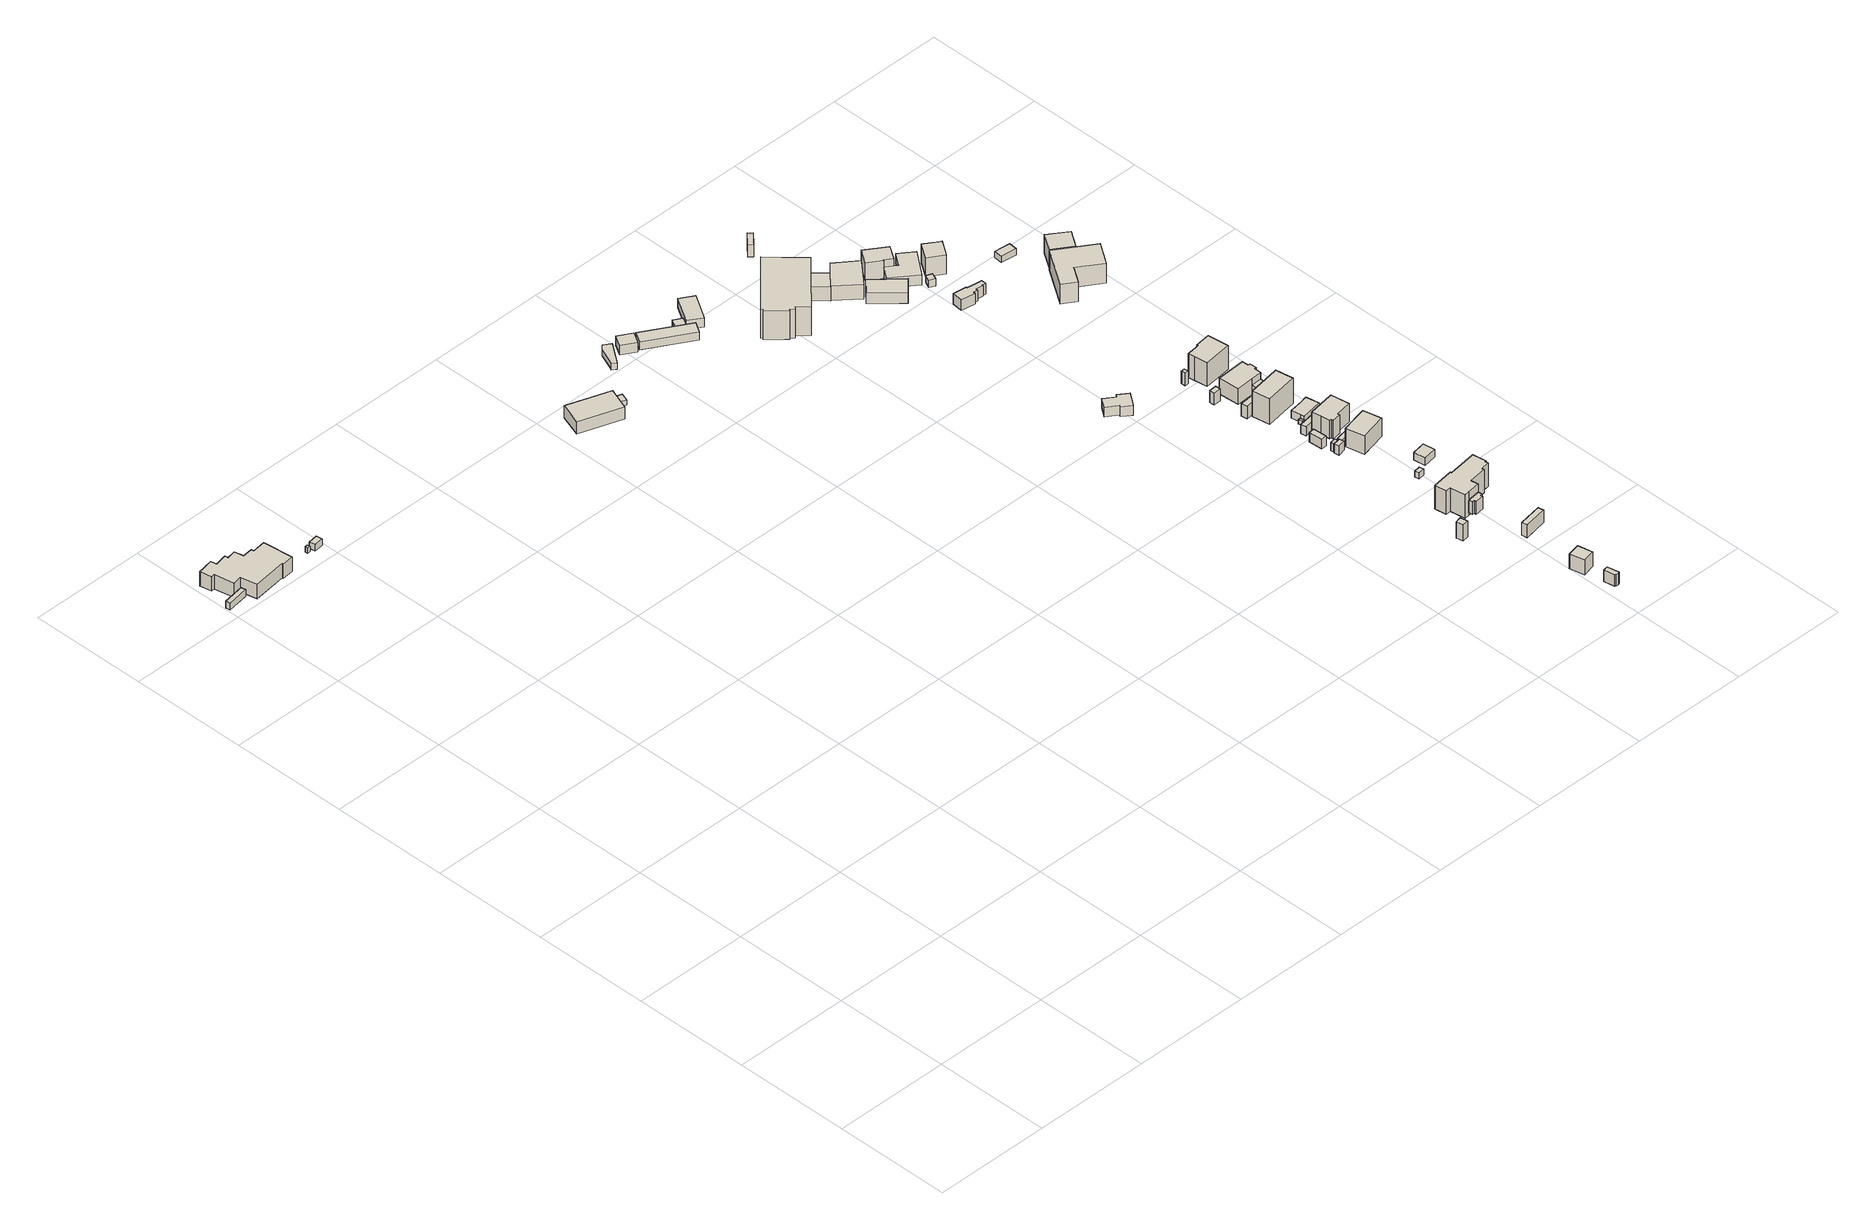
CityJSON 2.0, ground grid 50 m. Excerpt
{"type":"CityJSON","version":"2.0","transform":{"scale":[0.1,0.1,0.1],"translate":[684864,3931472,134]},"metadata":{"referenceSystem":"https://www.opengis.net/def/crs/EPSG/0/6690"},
"CityObjects":{
"building1":{"type":"Building","attributes":{"class":"3001","measuredHeight":2.96,"BuildingDetailAttribute.specifiedBuildingCoverageRate":0.6,"BuildingDetailAttribute.specifiedFloorAreaRate":2,"BuildingDetailAttribute.surveyYear":2018,"BuildingRiverFloodingRiskAttribute.description":"2","BuildingRiverFloodingRiskAttribute.rank":"1","BuildingRiverFloodingRiskAttribute.depth":0.146,"BuildingRiverFloodingRiskAttribute.adminType":"2","BuildingRiverFloodingRiskAttribute.scale":"2","BuildingRiverFloodingRiskAttribute.duration":0,"BuildingLandSlideRiskAttribute.description":"1","BuildingLandSlideRiskAttribute.areaType":"1","BuildingIDAttribute.prefecture":"21","BuildingIDAttribute.city":"21211"},"geometry":[{"type":"Solid","lod":"1","boundaries":[[[[0,1,2,3]],[[2,4,5,3]],[[1,6,4,2]],[[0,7,6,1]],[[3,5,7,0]],[[4,6,7,5]]]]}]},
"building2":{"type":"Building","attributes":{"class":"3001","measuredHeight":6.34,"BuildingDetailAttribute.specifiedBuildingCoverageRate":0.6,"BuildingDetailAttribute.specifiedFloorAreaRate":2,"BuildingDetailAttribute.surveyYear":2018,"BuildingRiverFloodingRiskAttribute.description":"2","BuildingRiverFloodingRiskAttribute.rank":"1","BuildingRiverFloodingRiskAttribute.depth":0.438,"BuildingRiverFloodingRiskAttribute.adminType":"2","BuildingRiverFloodingRiskAttribute.scale":"2","BuildingRiverFloodingRiskAttribute.duration":0,"BuildingLandSlideRiskAttribute.description":"1","BuildingLandSlideRiskAttribute.areaType":"1","BuildingIDAttribute.prefecture":"21","BuildingIDAttribute.city":"21211"},"geometry":[{"type":"Solid","lod":"1","boundaries":[[[[8,9,10,11,12,13,14,15,16,17,18,19,20,21,22,23,24,25]],[[24,26,27,25]],[[23,28,26,24]],[[22,29,28,23]],[[21,30,29,22]],[[20,31,30,21]],[[19,32,31,20]],[[18,33,32,19]],[[17,34,33,18]],[[16,35,34,17]],[[15,36,35,16]],[[14,37,36,15]],[[13,38,37,14]],[[12,39,38,13]],[[11,40,39,12]],[[10,41,40,11]],[[9,42,41,10]],[[8,43,42,9]],[[25,27,43,8]],[[26,28,29,30,31,32,33,34,35,36,37,38,39,40,41,42,43,27]]]]}]},
"building3":{"type":"Building","attributes":{"class":"3003","measuredHeight":2.47,"BuildingDetailAttribute.specifiedBuildingCoverageRate":0.6,"BuildingDetailAttribute.specifiedFloorAreaRate":2,"BuildingDetailAttribute.surveyYear":2018,"BuildingLandSlideRiskAttribute.description":"2","BuildingLandSlideRiskAttribute.areaType":"3","BuildingIDAttribute.prefecture":"21","BuildingIDAttribute.city":"21211"},"geometry":[{"type":"Solid","lod":"1","boundaries":[[[[44,45,46,47]],[[46,48,49,47]],[[45,50,48,46]],[[44,51,50,45]],[[47,49,51,44]],[[48,50,51,49]]]]}]},
"building4":{"type":"Building","attributes":{"class":"3003","measuredHeight":3.07,"BuildingDetailAttribute.specifiedBuildingCoverageRate":0.6,"BuildingDetailAttribute.specifiedFloorAreaRate":2,"BuildingDetailAttribute.surveyYear":2018,"BuildingLandSlideRiskAttribute.description":"2","BuildingLandSlideRiskAttribute.areaType":"3","BuildingIDAttribute.prefecture":"21","BuildingIDAttribute.city":"21211"},"geometry":[{"type":"Solid","lod":"1","boundaries":[[[[52,53,54,55]],[[54,56,57,55]],[[53,58,56,54]],[[52,59,58,53]],[[55,57,59,52]],[[56,58,59,57]]]]}]},
"building5":{"type":"Building","attributes":{"class":"3001","measuredHeight":5.35,"BuildingDetailAttribute.specifiedBuildingCoverageRate":0.6,"BuildingDetailAttribute.specifiedFloorAreaRate":2,"BuildingDetailAttribute.surveyYear":2018,"BuildingRiverFloodingRiskAttribute.description":"2","BuildingRiverFloodingRiskAttribute.rank":"2","BuildingRiverFloodingRiskAttribute.depth":0.729,"BuildingRiverFloodingRiskAttribute.adminType":"2","BuildingRiverFloodingRiskAttribute.scale":"2","BuildingRiverFloodingRiskAttribute.duration":0,"BuildingLandSlideRiskAttribute.description":"1","BuildingLandSlideRiskAttribute.areaType":"3","BuildingIDAttribute.prefecture":"21","BuildingIDAttribute.city":"21211"},"geometry":[{"type":"Solid","lod":"1","boundaries":[[[[60,61,62,63,64]],[[63,65,66,64]],[[62,67,65,63]],[[61,68,67,62]],[[60,69,68,61]],[[64,66,69,60]],[[65,67,68,69,66]]]]}]},
"building6":{"type":"Building","attributes":{"class":"3003","measuredHeight":2.3,"BuildingDetailAttribute.specifiedBuildingCoverageRate":0.6,"BuildingDetailAttribute.specifiedFloorAreaRate":2,"BuildingDetailAttribute.surveyYear":2018,"BuildingRiverFloodingRiskAttribute.description":"2","BuildingRiverFloodingRiskAttribute.rank":"1","BuildingRiverFloodingRiskAttribute.depth":0.439,"BuildingRiverFloodingRiskAttribute.adminType":"2","BuildingRiverFloodingRiskAttribute.scale":"2","BuildingRiverFloodingRiskAttribute.duration":0,"BuildingLandSlideRiskAttribute.description":"1","BuildingLandSlideRiskAttribute.areaType":"3","BuildingIDAttribute.prefecture":"21","BuildingIDAttribute.city":"21211"},"geometry":[{"type":"Solid","lod":"1","boundaries":[[[[70,71,72,73]],[[72,74,75,73]],[[71,76,74,72]],[[70,77,76,71]],[[73,75,77,70]],[[74,76,77,75]]]]}]},
"building7":{"type":"Building","attributes":{"class":"3003","measuredHeight":2.79,"BuildingDetailAttribute.specifiedBuildingCoverageRate":0.6,"BuildingDetailAttribute.specifiedFloorAreaRate":2,"BuildingDetailAttribute.surveyYear":2018,"BuildingRiverFloodingRiskAttribute.description":"2","BuildingRiverFloodingRiskAttribute.rank":"2","BuildingRiverFloodingRiskAttribute.depth":1.05,"BuildingRiverFloodingRiskAttribute.adminType":"2","BuildingRiverFloodingRiskAttribute.scale":"2","BuildingRiverFloodingRiskAttribute.duration":0,"BuildingLandSlideRiskAttribute.description":"2","BuildingLandSlideRiskAttribute.areaType":"1","BuildingIDAttribute.prefecture":"21","BuildingIDAttribute.city":"21211"},"geometry":[{"type":"Solid","lod":"1","boundaries":[[[[78,79,80,81,82,83]],[[82,84,85,83]],[[81,86,84,82]],[[80,87,86,81]],[[79,88,87,80]],[[78,89,88,79]],[[83,85,89,78]],[[84,86,87,88,89,85]]]]}]},
"building8":{"type":"Building","attributes":{"class":"3003","measuredHeight":3.15,"BuildingDetailAttribute.specifiedBuildingCoverageRate":0.6,"BuildingDetailAttribute.specifiedFloorAreaRate":2,"BuildingDetailAttribute.surveyYear":2018,"BuildingRiverFloodingRiskAttribute.description":"2","BuildingRiverFloodingRiskAttribute.rank":"1","BuildingRiverFloodingRiskAttribute.depth":0,"BuildingRiverFloodingRiskAttribute.adminType":"2","BuildingRiverFloodingRiskAttribute.scale":"2","BuildingRiverFloodingRiskAttribute.duration":0,"BuildingLandSlideRiskAttribute.description":"1","BuildingLandSlideRiskAttribute.areaType":"3","BuildingIDAttribute.prefecture":"21","BuildingIDAttribute.city":"21211"},"geometry":[{"type":"Solid","lod":"1","boundaries":[[[[90,91,92,93]],[[92,94,95,93]],[[91,96,94,92]],[[90,97,96,91]],[[93,95,97,90]],[[94,96,97,95]]]]}]},
"building9":{"type":"Building","attributes":{"class":"3003","measuredHeight":3.15,"BuildingDetailAttribute.specifiedBuildingCoverageRate":0.6,"BuildingDetailAttribute.specifiedFloorAreaRate":2,"BuildingDetailAttribute.surveyYear":2018,"BuildingRiverFloodingRiskAttribute.description":"2","BuildingRiverFloodingRiskAttribute.rank":"1","BuildingRiverFloodingRiskAttribute.depth":0,"BuildingRiverFloodingRiskAttribute.adminType":"2","BuildingRiverFloodingRiskAttribute.scale":"2","BuildingRiverFloodingRiskAttribute.duration":0,"BuildingLandSlideRiskAttribute.description":"1","BuildingLandSlideRiskAttribute.areaType":"3","BuildingIDAttribute.prefecture":"21","BuildingIDAttribute.city":"21211"},"geometry":[{"type":"Solid","lod":"1","boundaries":[[[[98,99,100,101]],[[100,102,103,101]],[[99,104,102,100]],[[98,105,104,99]],[[101,103,105,98]],[[102,104,105,103]]]]}]},
"building10":{"type":"Building","attributes":{"class":"3003","measuredHeight":2.94,"BuildingDetailAttribute.specifiedBuildingCoverageRate":0.6,"BuildingDetailAttribute.specifiedFloorAreaRate":2,"BuildingDetailAttribute.surveyYear":2018,"BuildingRiverFloodingRiskAttribute.description":"2","BuildingRiverFloodingRiskAttribute.rank":"1","BuildingRiverFloodingRiskAttribute.depth":0.317,"BuildingRiverFloodingRiskAttribute.adminType":"2","BuildingRiverFloodingRiskAttribute.scale":"2","BuildingRiverFloodingRiskAttribute.duration":0,"BuildingLandSlideRiskAttribute.description":"1","BuildingLandSlideRiskAttribute.areaType":"3","BuildingIDAttribute.prefecture":"21","BuildingIDAttribute.city":"21211"},"geometry":[{"type":"Solid","lod":"1","boundaries":[[[[106,107,108,109]],[[108,110,111,109]],[[107,112,110,108]],[[106,113,112,107]],[[109,111,113,106]],[[110,112,113,111]]]]}]},
"building11":{"type":"Building","attributes":{"class":"3003","measuredHeight":3.37,"BuildingDetailAttribute.specifiedBuildingCoverageRate":0.6,"BuildingDetailAttribute.specifiedFloorAreaRate":2,"BuildingDetailAttribute.surveyYear":2018,"BuildingRiverFloodingRiskAttribute.description":"2","BuildingRiverFloodingRiskAttribute.rank":"2","BuildingRiverFloodingRiskAttribute.depth":0.527,"BuildingRiverFloodingRiskAttribute.adminType":"2","BuildingRiverFloodingRiskAttribute.scale":"2","BuildingRiverFloodingRiskAttribute.duration":0,"BuildingLandSlideRiskAttribute.description":"1","BuildingLandSlideRiskAttribute.areaType":"3","BuildingIDAttribute.prefecture":"21","BuildingIDAttribute.city":"21211"},"geometry":[{"type":"Solid","lod":"1","boundaries":[[[[114,115,116,117]],[[116,118,119,117]],[[115,120,118,116]],[[114,121,120,115]],[[117,119,121,114]],[[118,120,121,119]]]]}]},
"building12":{"type":"Building","attributes":{"class":"3001","BuildingDetailAttribute.specifiedBuildingCoverageRate":0.6,"BuildingDetailAttribute.specifiedFloorAreaRate":2,"BuildingDetailAttribute.surveyYear":2018,"BuildingLandSlideRiskAttribute.description":"1","BuildingLandSlideRiskAttribute.areaType":"2","BuildingIDAttribute.prefecture":"21","BuildingIDAttribute.city":"21211"},"geometry":[{"type":"Solid","lod":"1","boundaries":[[[[122,123,124,125]],[[124,126,127,125]],[[123,128,126,124]],[[122,129,128,123]],[[125,127,129,122]],[[126,128,129,127]]]]}]},
"building13":{"type":"Building","attributes":{"class":"3003","measuredHeight":2.04,"BuildingDetailAttribute.specifiedBuildingCoverageRate":0.6,"BuildingDetailAttribute.specifiedFloorAreaRate":2,"BuildingDetailAttribute.surveyYear":2018,"BuildingLandSlideRiskAttribute.description":"1","BuildingLandSlideRiskAttribute.areaType":"2","BuildingIDAttribute.prefecture":"21","BuildingIDAttribute.city":"21211"},"geometry":[{"type":"Solid","lod":"1","boundaries":[[[[130,131,132,133,134,135,136,137]],[[136,138,139,137]],[[135,140,138,136]],[[134,141,140,135]],[[133,142,141,134]],[[132,143,142,133]],[[131,144,143,132]],[[130,145,144,131]],[[137,139,145,130]],[[138,140,141,142,143,144,145,139]]]]}]},
"building14":{"type":"Building","attributes":{"class":"3001","measuredHeight":4.03,"BuildingDetailAttribute.specifiedBuildingCoverageRate":0.6,"BuildingDetailAttribute.specifiedFloorAreaRate":2,"BuildingDetailAttribute.surveyYear":2018,"BuildingLandSlideRiskAttribute.description":"1","BuildingLandSlideRiskAttribute.areaType":"2","BuildingIDAttribute.prefecture":"21","BuildingIDAttribute.city":"21211"},"geometry":[{"type":"Solid","lod":"1","boundaries":[[[[146,147,148,149,150]],[[149,151,152,150]],[[148,153,151,149]],[[147,154,153,148]],[[146,155,154,147]],[[150,152,155,146]],[[151,153,154,155,152]]]]}]},
"building15":{"type":"Building","attributes":{"name":"三和連絡所・三和交流センター","class":"3001","measuredHeight":9.66,"BuildingDetailAttribute.specifiedBuildingCoverageRate":0.6,"BuildingDetailAttribute.specifiedFloorAreaRate":2,"BuildingDetailAttribute.surveyYear":2018,"BuildingRiverFloodingRiskAttribute.description":"2","BuildingRiverFloodingRiskAttribute.rank":"2","BuildingRiverFloodingRiskAttribute.depth":2.35,"BuildingRiverFloodingRiskAttribute.adminType":"2","BuildingRiverFloodingRiskAttribute.scale":"2","BuildingRiverFloodingRiskAttribute.duration":2.17,"BuildingLandSlideRiskAttribute.description":"1","BuildingLandSlideRiskAttribute.areaType":"4","BuildingIDAttribute.prefecture":"21","BuildingIDAttribute.city":"21211"},"geometry":[{"type":"Solid","lod":"1","boundaries":[[[[156,157,158,159,160,161,162,163,164,165,166,167]],[[166,168,169,167]],[[165,170,168,166]],[[164,171,170,165]],[[163,172,171,164]],[[162,173,172,163]],[[161,174,173,162]],[[160,175,174,161]],[[159,176,175,160]],[[158,177,176,159]],[[157,178,177,158]],[[156,179,178,157]],[[167,169,179,156]],[[168,170,171,172,173,174,175,176,177,178,179,169]]]]}]},
"building16":{"type":"Building","attributes":{"class":"3003","measuredHeight":3.72,"BuildingDetailAttribute.specifiedBuildingCoverageRate":0.6,"BuildingDetailAttribute.specifiedFloorAreaRate":2,"BuildingDetailAttribute.surveyYear":2018,"BuildingLandSlideRiskAttribute.description":"2","BuildingLandSlideRiskAttribute.areaType":"1","BuildingIDAttribute.prefecture":"21","BuildingIDAttribute.city":"21211"},"geometry":[{"type":"Solid","lod":"1","boundaries":[[[[180,181,182,183,184,185,186,187]],[[186,188,189,187]],[[185,190,188,186]],[[184,191,190,185]],[[183,192,191,184]],[[182,193,192,183]],[[181,194,193,182]],[[180,195,194,181]],[[187,189,195,180]],[[188,190,191,192,193,194,195,189]]]]}]},
"building17":{"type":"Building","attributes":{"class":"3003","measuredHeight":3.99,"BuildingDetailAttribute.specifiedBuildingCoverageRate":0.6,"BuildingDetailAttribute.specifiedFloorAreaRate":2,"BuildingDetailAttribute.surveyYear":2018,"BuildingLandSlideRiskAttribute.description":"1","BuildingLandSlideRiskAttribute.areaType":"2","BuildingIDAttribute.prefecture":"21","BuildingIDAttribute.city":"21211"},"geometry":[{"type":"Solid","lod":"1","boundaries":[[[[196,197,198,199,200,201,202,203]],[[202,204,205,203]],[[201,206,204,202]],[[200,207,206,201]],[[199,208,207,200]],[[198,209,208,199]],[[197,210,209,198]],[[196,211,210,197]],[[203,205,211,196]],[[204,206,207,208,209,210,211,205]]]]}]},
"building18":{"type":"Building","attributes":{"class":"3003","measuredHeight":2.7,"BuildingDetailAttribute.specifiedBuildingCoverageRate":0.6,"BuildingDetailAttribute.specifiedFloorAreaRate":2,"BuildingDetailAttribute.surveyYear":2018,"BuildingLandSlideRiskAttribute.description":"1","BuildingLandSlideRiskAttribute.areaType":"2","BuildingIDAttribute.prefecture":"21","BuildingIDAttribute.city":"21211"},"geometry":[{"type":"Solid","lod":"1","boundaries":[[[[212,213,214,215]],[[214,216,217,215]],[[213,218,216,214]],[[212,219,218,213]],[[215,217,219,212]],[[216,218,219,217]]]]}]},
"building19":{"type":"Building","attributes":{"class":"3001","measuredHeight":1.97,"BuildingDetailAttribute.specifiedBuildingCoverageRate":0.6,"BuildingDetailAttribute.specifiedFloorAreaRate":2,"BuildingDetailAttribute.surveyYear":2018,"BuildingLandSlideRiskAttribute.description":"1","BuildingLandSlideRiskAttribute.areaType":"2","BuildingIDAttribute.prefecture":"21","BuildingIDAttribute.city":"21211"},"geometry":[{"type":"Solid","lod":"1","boundaries":[[[[220,221,222,223]],[[222,224,225,223]],[[221,226,224,222]],[[220,227,226,221]],[[223,225,227,220]],[[224,226,227,225]]]]}]},
"building20":{"type":"Building","attributes":{"class":"3001","measuredHeight":7.71,"BuildingDetailAttribute.specifiedBuildingCoverageRate":0.6,"BuildingDetailAttribute.specifiedFloorAreaRate":2,"BuildingDetailAttribute.surveyYear":2018,"BuildingLandSlideRiskAttribute.description":"1","BuildingLandSlideRiskAttribute.areaType":"2","BuildingIDAttribute.prefecture":"21","BuildingIDAttribute.city":"21211"},"geometry":[{"type":"Solid","lod":"1","boundaries":[[[[228,229,230,231,232,233,234,235,236,237,238,239,240,241,242]],[[241,243,244,242]],[[240,245,243,241]],[[239,246,245,240]],[[238,247,246,239]],[[237,248,247,238]],[[236,249,248,237]],[[235,250,249,236]],[[234,251,250,235]],[[233,252,251,234]],[[232,253,252,233]],[[231,254,253,232]],[[230,255,254,231]],[[229,256,255,230]],[[228,257,256,229]],[[242,244,257,228]],[[243,245,246,247,248,249,250,251,252,253,254,255,256,257,244]]]]}]},
"building21":{"type":"Building","attributes":{"class":"3001","measuredHeight":2.53,"BuildingDetailAttribute.specifiedBuildingCoverageRate":0.6,"BuildingDetailAttribute.specifiedFloorAreaRate":2,"BuildingDetailAttribute.surveyYear":2018,"BuildingLandSlideRiskAttribute.description":"1","BuildingLandSlideRiskAttribute.areaType":"1","BuildingIDAttribute.prefecture":"21","BuildingIDAttribute.city":"21211"},"geometry":[{"type":"Solid","lod":"1","boundaries":[[[[258,259,260,261]],[[260,262,263,261]],[[259,264,262,260]],[[258,265,264,259]],[[261,263,265,258]],[[262,264,265,263]]]]}]},
"building22":{"type":"Building","attributes":{"class":"3003","measuredHeight":6.5,"BuildingDetailAttribute.specifiedBuildingCoverageRate":0.6,"BuildingDetailAttribute.specifiedFloorAreaRate":2,"BuildingDetailAttribute.surveyYear":2018,"BuildingRiverFloodingRiskAttribute.description":"2","BuildingRiverFloodingRiskAttribute.rank":"1","BuildingRiverFloodingRiskAttribute.depth":0,"BuildingRiverFloodingRiskAttribute.adminType":"2","BuildingRiverFloodingRiskAttribute.scale":"2","BuildingRiverFloodingRiskAttribute.duration":2.17,"BuildingLandSlideRiskAttribute.description":"1","BuildingLandSlideRiskAttribute.areaType":"3","BuildingIDAttribute.prefecture":"21","BuildingIDAttribute.city":"21211"},"geometry":[{"type":"Solid","lod":"1","boundaries":[[[[266,267,268,269,270]],[[269,271,272,270]],[[268,273,271,269]],[[267,274,273,268]],[[266,275,274,267]],[[270,272,275,266]],[[271,273,274,275,272]]]]}]},
"building23":{"type":"Building","attributes":{"class":"3001","measuredHeight":2.5,"BuildingDetailAttribute.specifiedBuildingCoverageRate":0.6,"BuildingDetailAttribute.specifiedFloorAreaRate":2,"BuildingDetailAttribute.surveyYear":2018,"BuildingLandSlideRiskAttribute.description":"1","BuildingLandSlideRiskAttribute.areaType":"1","BuildingIDAttribute.prefecture":"21","BuildingIDAttribute.city":"21211"},"geometry":[{"type":"Solid","lod":"1","boundaries":[[[[276,277,278,279,280,281]],[[280,282,283,281]],[[279,284,282,280]],[[278,285,284,279]],[[277,286,285,278]],[[276,287,286,277]],[[281,283,287,276]],[[282,284,285,286,287,283]]]]}]},
"building24":{"type":"Building","attributes":{"class":"3001","measuredHeight":2.07,"BuildingDetailAttribute.specifiedBuildingCoverageRate":0.6,"BuildingDetailAttribute.specifiedFloorAreaRate":2,"BuildingDetailAttribute.surveyYear":2018,"BuildingLandSlideRiskAttribute.description":"1","BuildingLandSlideRiskAttribute.areaType":"1","BuildingIDAttribute.prefecture":"21","BuildingIDAttribute.city":"21211"},"geometry":[{"type":"Solid","lod":"1","boundaries":[[[[288,289,290,291]],[[290,292,293,291]],[[289,294,292,290]],[[288,295,294,289]],[[291,293,295,288]],[[292,294,295,293]]]]}]},
"building25":{"type":"Building","attributes":{"class":"3001","measuredHeight":2.53,"BuildingDetailAttribute.specifiedBuildingCoverageRate":0.6,"BuildingDetailAttribute.specifiedFloorAreaRate":2,"BuildingDetailAttribute.surveyYear":2018,"BuildingLandSlideRiskAttribute.description":"1","BuildingLandSlideRiskAttribute.areaType":"1","BuildingIDAttribute.prefecture":"21","BuildingIDAttribute.city":"21211"},"geometry":[{"type":"Solid","lod":"1","boundaries":[[[[296,297,298,299]],[[298,300,301,299]],[[297,302,300,298]],[[296,303,302,297]],[[299,301,303,296]],[[300,302,303,301]]]]}]},
"building26":{"type":"Building","attributes":{"class":"3003","measuredHeight":2.38,"BuildingDetailAttribute.specifiedBuildingCoverageRate":0.6,"BuildingDetailAttribute.specifiedFloorAreaRate":2,"BuildingDetailAttribute.surveyYear":2018,"BuildingLandSlideRiskAttribute.description":"1","BuildingLandSlideRiskAttribute.areaType":"1","BuildingIDAttribute.prefecture":"21","BuildingIDAttribute.city":"21211"},"geometry":[{"type":"Solid","lod":"1","boundaries":[[[[304,305,306,307,308,309]],[[308,310,311,309]],[[307,312,310,308]],[[306,313,312,307]],[[305,314,313,306]],[[304,315,314,305]],[[309,311,315,304]],[[310,312,313,314,315,311]]]]}]},
"building27":{"type":"Building","attributes":{"class":"3003","measuredHeight":1.73,"BuildingDetailAttribute.specifiedBuildingCoverageRate":0.6,"BuildingDetailAttribute.specifiedFloorAreaRate":2,"BuildingDetailAttribute.surveyYear":2018,"BuildingLandSlideRiskAttribute.description":"1","BuildingLandSlideRiskAttribute.areaType":"1","BuildingIDAttribute.prefecture":"21","BuildingIDAttribute.city":"21211"},"geometry":[{"type":"Solid","lod":"1","boundaries":[[[[316,317,318,319]],[[318,320,321,319]],[[317,322,320,318]],[[316,323,322,317]],[[319,321,323,316]],[[320,322,323,321]]]]}]},
"building28":{"type":"Building","attributes":{"class":"3001","measuredHeight":6.61,"BuildingDetailAttribute.specifiedBuildingCoverageRate":0.6,"BuildingDetailAttribute.specifiedFloorAreaRate":2,"BuildingDetailAttribute.surveyYear":2018,"BuildingRiverFloodingRiskAttribute.description":"2","BuildingRiverFloodingRiskAttribute.rank":"1","BuildingRiverFloodingRiskAttribute.depth":0,"BuildingRiverFloodingRiskAttribute.adminType":"2","BuildingRiverFloodingRiskAttribute.scale":"2","BuildingRiverFloodingRiskAttribute.duration":0,"BuildingLandSlideRiskAttribute.description":"1","BuildingLandSlideRiskAttribute.areaType":"3","BuildingIDAttribute.prefecture":"21","BuildingIDAttribute.city":"21211"},"geometry":[{"type":"Solid","lod":"1","boundaries":[[[[324,325,326,327,328]],[[327,329,330,328]],[[326,331,329,327]],[[325,332,331,326]],[[324,333,332,325]],[[328,330,333,324]],[[329,331,332,333,330]]]]}]},
"building29":{"type":"Building","attributes":{"class":"3001","measuredHeight":2.54,"BuildingDetailAttribute.specifiedBuildingCoverageRate":0.6,"BuildingDetailAttribute.specifiedFloorAreaRate":2,"BuildingDetailAttribute.surveyYear":2018,"BuildingLandSlideRiskAttribute.description":"1","BuildingLandSlideRiskAttribute.areaType":"2","BuildingIDAttribute.prefecture":"21","BuildingIDAttribute.city":"21211"},"geometry":[{"type":"Solid","lod":"1","boundaries":[[[[334,335,336,337]],[[336,338,339,337]],[[335,340,338,336]],[[334,341,340,335]],[[337,339,341,334]],[[338,340,341,339]]]]}]},
"building30":{"type":"Building","attributes":{"class":"3001","measuredHeight":2.87,"BuildingDetailAttribute.specifiedBuildingCoverageRate":0.6,"BuildingDetailAttribute.specifiedFloorAreaRate":2,"BuildingDetailAttribute.surveyYear":2018,"BuildingLandSlideRiskAttribute.description":"1","BuildingLandSlideRiskAttribute.areaType":"1","BuildingIDAttribute.prefecture":"21","BuildingIDAttribute.city":"21211"},"geometry":[{"type":"Solid","lod":"1","boundaries":[[[[342,343,344,345]],[[344,346,347,345]],[[343,348,346,344]],[[342,349,348,343]],[[345,347,349,342]],[[346,348,349,347]]]]}]},
"building31":{"type":"Building","attributes":{"class":"3001","measuredHeight":2.3,"BuildingDetailAttribute.specifiedBuildingCoverageRate":0.6,"BuildingDetailAttribute.specifiedFloorAreaRate":2,"BuildingDetailAttribute.surveyYear":2018,"BuildingLandSlideRiskAttribute.description":"2","BuildingLandSlideRiskAttribute.areaType":"1","BuildingIDAttribute.prefecture":"21","BuildingIDAttribute.city":"21211"},"geometry":[{"type":"Solid","lod":"1","boundaries":[[[[350,351,352,353,354,355]],[[354,356,357,355]],[[353,358,356,354]],[[352,359,358,353]],[[351,360,359,352]],[[350,361,360,351]],[[355,357,361,350]],[[356,358,359,360,361,357]]]]}]},
"building32":{"type":"Building","attributes":{"class":"3001","measuredHeight":8.16,"BuildingDetailAttribute.specifiedBuildingCoverageRate":0.6,"BuildingDetailAttribute.specifiedFloorAreaRate":2,"BuildingDetailAttribute.surveyYear":2018,"BuildingLandSlideRiskAttribute.description":"1","BuildingLandSlideRiskAttribute.areaType":"1","BuildingIDAttribute.prefecture":"21","BuildingIDAttribute.city":"21211"},"geometry":[{"type":"Solid","lod":"1","boundaries":[[[[362,363,364,365]],[[364,366,367,365]],[[363,368,366,364]],[[362,369,368,363]],[[365,367,369,362]],[[366,368,369,367]]]]}]},
"building33":{"type":"Building","attributes":{"class":"3001","measuredHeight":3.54,"BuildingDetailAttribute.specifiedBuildingCoverageRate":0.6,"BuildingDetailAttribute.specifiedFloorAreaRate":2,"BuildingDetailAttribute.surveyYear":2018,"BuildingLandSlideRiskAttribute.description":"1","BuildingLandSlideRiskAttribute.areaType":"1","BuildingIDAttribute.prefecture":"21","BuildingIDAttribute.city":"21211"},"geometry":[{"type":"Solid","lod":"1","boundaries":[[[[370,371,372,373]],[[372,374,375,373]],[[371,376,374,372]],[[370,377,376,371]],[[373,375,377,370]],[[374,376,377,375]]]]}]},
"building34":{"type":"Building","attributes":{"class":"3001","measuredHeight":4.88,"BuildingDetailAttribute.specifiedBuildingCoverageRate":0.6,"BuildingDetailAttribute.specifiedFloorAreaRate":2,"BuildingDetailAttribute.surveyYear":2018,"BuildingRiverFloodingRiskAttribute.description":"2","BuildingRiverFloodingRiskAttribute.rank":"1","BuildingRiverFloodingRiskAttribute.depth":0.139,"BuildingRiverFloodingRiskAttribute.adminType":"2","BuildingRiverFloodingRiskAttribute.scale":"2","BuildingRiverFloodingRiskAttribute.duration":0,"BuildingLandSlideRiskAttribute.description":"1","BuildingLandSlideRiskAttribute.areaType":"3","BuildingIDAttribute.prefecture":"21","BuildingIDAttribute.city":"21211"},"geometry":[{"type":"Solid","lod":"1","boundaries":[[[[378,379,380,381]],[[380,382,383,381]],[[379,384,382,380]],[[378,385,384,379]],[[381,383,385,378]],[[382,384,385,383]]]]}]},
"building35":{"type":"Building","attributes":{"class":"3001","measuredHeight":7.96,"BuildingDetailAttribute.specifiedBuildingCoverageRate":0.6,"BuildingDetailAttribute.specifiedFloorAreaRate":2,"BuildingDetailAttribute.surveyYear":2018,"BuildingLandSlideRiskAttribute.description":"1","BuildingLandSlideRiskAttribute.areaType":"1","BuildingIDAttribute.prefecture":"21","BuildingIDAttribute.city":"21211"},"geometry":[{"type":"Solid","lod":"1","boundaries":[[[[386,387,388,389,390,391,392,393,394]],[[393,395,396,394]],[[392,397,395,393]],[[391,398,397,392]],[[390,399,398,391]],[[389,400,399,390]],[[388,401,400,389]],[[387,402,401,388]],[[386,403,402,387]],[[394,396,403,386]],[[395,397,398,399,400,401,402,403,396]]]]}]},
"building36":{"type":"Building","attributes":{"class":"3003","measuredHeight":3.3,"BuildingDetailAttribute.specifiedBuildingCoverageRate":0.6,"BuildingDetailAttribute.specifiedFloorAreaRate":2,"BuildingDetailAttribute.surveyYear":2018,"BuildingLandSlideRiskAttribute.description":"1","BuildingLandSlideRiskAttribute.areaType":"1","BuildingIDAttribute.prefecture":"21","BuildingIDAttribute.city":"21211"},"geometry":[{"type":"Solid","lod":"1","boundaries":[[[[404,405,406,407,408,409,410]],[[409,411,412,410]],[[408,413,411,409]],[[407,414,413,408]],[[406,415,414,407]],[[405,416,415,406]],[[404,417,416,405]],[[410,412,417,404]],[[411,413,414,415,416,417,412]]]]}]},
"building37":{"type":"Building","attributes":{"class":"3001","measuredHeight":8.1,"BuildingDetailAttribute.specifiedBuildingCoverageRate":0.6,"BuildingDetailAttribute.specifiedFloorAreaRate":2,"BuildingDetailAttribute.surveyYear":2018,"BuildingLandSlideRiskAttribute.description":"1","BuildingLandSlideRiskAttribute.areaType":"1","BuildingIDAttribute.prefecture":"21","BuildingIDAttribute.city":"21211"},"geometry":[{"type":"Solid","lod":"1","boundaries":[[[[418,419,420,421]],[[420,422,423,421]],[[419,424,422,420]],[[418,425,424,419]],[[421,423,425,418]],[[422,424,425,423]]]]}]},
"building38":{"type":"Building","attributes":{"class":"3001","measuredHeight":2.33,"BuildingDetailAttribute.specifiedBuildingCoverageRate":0.6,"BuildingDetailAttribute.specifiedFloorAreaRate":2,"BuildingDetailAttribute.surveyYear":2018,"BuildingLandSlideRiskAttribute.description":"2","BuildingLandSlideRiskAttribute.areaType":"1","BuildingIDAttribute.prefecture":"21","BuildingIDAttribute.city":"21211"},"geometry":[{"type":"Solid","lod":"1","boundaries":[[[[426,427,428,429]],[[428,430,431,429]],[[427,432,430,428]],[[426,433,432,427]],[[429,431,433,426]],[[430,432,433,431]]]]}]},
"building39":{"type":"Building","attributes":{"class":"3003","measuredHeight":2.35,"BuildingDetailAttribute.specifiedBuildingCoverageRate":0.6,"BuildingDetailAttribute.specifiedFloorAreaRate":2,"BuildingDetailAttribute.surveyYear":2018,"BuildingLandSlideRiskAttribute.description":"1","BuildingLandSlideRiskAttribute.areaType":"1","BuildingIDAttribute.prefecture":"21","BuildingIDAttribute.city":"21211"},"geometry":[{"type":"Solid","lod":"1","boundaries":[[[[434,435,436,437]],[[436,438,439,437]],[[435,440,438,436]],[[434,441,440,435]],[[437,439,441,434]],[[438,440,441,439]]]]}]},
"building40":{"type":"Building","attributes":{"class":"3001","measuredHeight":5.38,"BuildingDetailAttribute.specifiedBuildingCoverageRate":0.6,"BuildingDetailAttribute.specifiedFloorAreaRate":2,"BuildingDetailAttribute.surveyYear":2018,"BuildingLandSlideRiskAttribute.description":"2","BuildingLandSlideRiskAttribute.areaType":"1","BuildingIDAttribute.prefecture":"21","BuildingIDAttribute.city":"21211"},"geometry":[{"type":"Solid","lod":"1","boundaries":[[[[442,443,444,445,446,447,448,449,450,451]],[[450,452,453,451]],[[449,454,452,450]],[[448,455,454,449]],[[447,456,455,448]],[[446,457,456,447]],[[445,458,457,446]],[[444,459,458,445]],[[443,460,459,444]],[[442,461,460,443]],[[451,453,461,442]],[[452,454,455,456,457,458,459,460,461,453]]]]}]},
"building41":{"type":"Building","attributes":{"class":"3003","measuredHeight":2.65,"BuildingDetailAttribute.specifiedBuildingCoverageRate":0.6,"BuildingDetailAttribute.specifiedFloorAreaRate":2,"BuildingDetailAttribute.surveyYear":2018,"BuildingLandSlideRiskAttribute.description":"2","BuildingLandSlideRiskAttribute.areaType":"1","BuildingIDAttribute.prefecture":"21","BuildingIDAttribute.city":"21211"},"geometry":[{"type":"Solid","lod":"1","boundaries":[[[[462,463,464,465]],[[464,466,467,465]],[[463,468,466,464]],[[462,469,468,463]],[[465,467,469,462]],[[466,468,469,467]]]]}]},
"building42":{"type":"Building","attributes":{"class":"3001","measuredHeight":8.17,"BuildingDetailAttribute.specifiedBuildingCoverageRate":0.6,"BuildingDetailAttribute.specifiedFloorAreaRate":2,"BuildingDetailAttribute.surveyYear":2018,"BuildingRiverFloodingRiskAttribute.description":"2","BuildingRiverFloodingRiskAttribute.rank":"1","BuildingRiverFloodingRiskAttribute.depth":0.049,"BuildingRiverFloodingRiskAttribute.adminType":"2","BuildingRiverFloodingRiskAttribute.scale":"2","BuildingRiverFloodingRiskAttribute.duration":1.58,"BuildingLandSlideRiskAttribute.description":"2","BuildingLandSlideRiskAttribute.areaType":"1","BuildingIDAttribute.prefecture":"21","BuildingIDAttribute.city":"21211"},"geometry":[{"type":"Solid","lod":"1","boundaries":[[[[470,471,472,473,474,475]],[[474,476,477,475]],[[473,478,476,474]],[[472,479,478,473]],[[471,480,479,472]],[[470,481,480,471]],[[475,477,481,470]],[[476,478,479,480,481,477]]]]}]},
"building43":{"type":"Building","attributes":{"class":"3001","measuredHeight":7.83,"BuildingDetailAttribute.specifiedBuildingCoverageRate":0.6,"BuildingDetailAttribute.specifiedFloorAreaRate":2,"BuildingDetailAttribute.surveyYear":2018,"BuildingLandSlideRiskAttribute.description":"2","BuildingLandSlideRiskAttribute.areaType":"1","BuildingIDAttribute.prefecture":"21","BuildingIDAttribute.city":"21211"},"geometry":[{"type":"Solid","lod":"1","boundaries":[[[[482,483,484,485,486,487,488]],[[487,489,490,488]],[[486,491,489,487]],[[485,492,491,486]],[[484,493,492,485]],[[483,494,493,484]],[[482,495,494,483]],[[488,490,495,482]],[[489,491,492,493,494,495,490]]]]}]},
"building44":{"type":"Building","attributes":{"name":"美濃加茂三和簡易郵便局","class":"3001","measuredHeight":4.42,"BuildingDetailAttribute.specifiedBuildingCoverageRate":0.6,"BuildingDetailAttribute.specifiedFloorAreaRate":2,"BuildingDetailAttribute.surveyYear":2018,"BuildingLandSlideRiskAttribute.description":"2","BuildingLandSlideRiskAttribute.areaType":"1","BuildingIDAttribute.prefecture":"21","BuildingIDAttribute.city":"21211"},"geometry":[{"type":"Solid","lod":"1","boundaries":[[[[496,497,498,499,500,501,502,503]],[[502,504,505,503]],[[501,506,504,502]],[[500,507,506,501]],[[499,508,507,500]],[[498,509,508,499]],[[497,510,509,498]],[[496,511,510,497]],[[503,505,511,496]],[[504,506,507,508,509,510,511,505]]]]}]},
"building45":{"type":"Building","attributes":{"class":"3001","measuredHeight":2.96,"BuildingDetailAttribute.specifiedBuildingCoverageRate":0.6,"BuildingDetailAttribute.specifiedFloorAreaRate":2,"BuildingDetailAttribute.surveyYear":2018,"BuildingLandSlideRiskAttribute.description":"2","BuildingLandSlideRiskAttribute.areaType":"1","BuildingIDAttribute.prefecture":"21","BuildingIDAttribute.city":"21211"},"geometry":[{"type":"Solid","lod":"1","boundaries":[[[[512,513,514,515]],[[514,516,517,515]],[[513,518,516,514]],[[512,519,518,513]],[[515,517,519,512]],[[516,518,519,517]]]]}]},
"building46":{"type":"Building","attributes":{"class":"3001","measuredHeight":3.63,"BuildingDetailAttribute.specifiedBuildingCoverageRate":0.6,"BuildingDetailAttribute.specifiedFloorAreaRate":2,"BuildingDetailAttribute.surveyYear":2018,"BuildingLandSlideRiskAttribute.description":"2","BuildingLandSlideRiskAttribute.areaType":"1","BuildingIDAttribute.prefecture":"21","BuildingIDAttribute.city":"21211"},"geometry":[{"type":"Solid","lod":"1","boundaries":[[[[520,521,522,523,524,525,526,527,528,529,530,531]],[[530,532,533,531]],[[529,534,532,530]],[[528,535,534,529]],[[527,536,535,528]],[[526,537,536,527]],[[525,538,537,526]],[[524,539,538,525]],[[523,540,539,524]],[[522,541,540,523]],[[521,542,541,522]],[[520,543,542,521]],[[531,533,543,520]],[[532,534,535,536,537,538,539,540,541,542,543,533]]]]}]},
"building47":{"type":"Building","attributes":{"class":"3001","measuredHeight":8.54,"BuildingDetailAttribute.specifiedBuildingCoverageRate":0.6,"BuildingDetailAttribute.specifiedFloorAreaRate":2,"BuildingDetailAttribute.surveyYear":2018,"BuildingLandSlideRiskAttribute.description":"2","BuildingLandSlideRiskAttribute.areaType":"1","BuildingIDAttribute.prefecture":"21","BuildingIDAttribute.city":"21211"},"geometry":[{"type":"Solid","lod":"1","boundaries":[[[[544,545,546,547,548,549]],[[548,550,551,549]],[[547,552,550,548]],[[546,553,552,547]],[[545,554,553,546]],[[544,555,554,545]],[[549,551,555,544]],[[550,552,553,554,555,551]]]]}]},
"building48":{"type":"Building","attributes":{"class":"3003","measuredHeight":3.12,"BuildingDetailAttribute.specifiedBuildingCoverageRate":0.6,"BuildingDetailAttribute.specifiedFloorAreaRate":2,"BuildingDetailAttribute.surveyYear":2018,"BuildingLandSlideRiskAttribute.description":"2","BuildingLandSlideRiskAttribute.areaType":"1","BuildingIDAttribute.prefecture":"21","BuildingIDAttribute.city":"21211"},"geometry":[{"type":"Solid","lod":"1","boundaries":[[[[556,557,558,559]],[[558,560,561,559]],[[557,562,560,558]],[[556,563,562,557]],[[559,561,563,556]],[[560,562,563,561]]]]}]},
"building49":{"type":"Building","attributes":{"class":"3001","measuredHeight":2.74,"BuildingDetailAttribute.specifiedBuildingCoverageRate":0.6,"BuildingDetailAttribute.specifiedFloorAreaRate":2,"BuildingDetailAttribute.surveyYear":2018,"BuildingLandSlideRiskAttribute.description":"2","BuildingLandSlideRiskAttribute.areaType":"1","BuildingIDAttribute.prefecture":"21","BuildingIDAttribute.city":"21211"},"geometry":[{"type":"Solid","lod":"1","boundaries":[[[[564,565,566,567]],[[566,568,569,567]],[[565,570,568,566]],[[564,571,570,565]],[[567,569,571,564]],[[568,570,571,569]]]]}]},
"building50":{"type":"Building","attributes":{"class":"3001","measuredHeight":6.05,"BuildingDetailAttribute.specifiedBuildingCoverageRate":0.6,"BuildingDetailAttribute.specifiedFloorAreaRate":2,"BuildingDetailAttribute.surveyYear":2018,"BuildingLandSlideRiskAttribute.description":"2","BuildingLandSlideRiskAttribute.areaType":"1","BuildingIDAttribute.prefecture":"21","BuildingIDAttribute.city":"21211"},"geometry":[{"type":"Solid","lod":"1","boundaries":[[[[572,573,574,575,576,577]],[[576,578,579,577]],[[575,580,578,576]],[[574,581,580,575]],[[573,582,581,574]],[[572,583,582,573]],[[577,579,583,572]],[[578,580,581,582,583,579]]]]}]},
"building51":{"type":"Building","attributes":{"class":"3001","measuredHeight":5.94,"BuildingDetailAttribute.specifiedBuildingCoverageRate":0.6,"BuildingDetailAttribute.specifiedFloorAreaRate":2,"BuildingDetailAttribute.surveyYear":2018,"BuildingLandSlideRiskAttribute.description":"2","BuildingLandSlideRiskAttribute.areaType":"1","BuildingIDAttribute.prefecture":"21","BuildingIDAttribute.city":"21211"},"geometry":[{"type":"Solid","lod":"1","boundaries":[[[[584,585,586,587]],[[586,588,589,587]],[[585,590,588,586]],[[584,591,590,585]],[[587,589,591,584]],[[588,590,591,589]]]]}]}
},
"vertices":[
[99,3581,4],[102,3561,4],[10,3547,4],[7,3566,4],[10,3547,35],[7,3566,35],[102,3561,35],[99,3581,35],
[106,3591,5],[68,3584,5],[52,3667,5],[37,3665,5],[28,3715,5],[95,3728,5],[100,3703,5],[151,3713,5],[154,3699,5],[191,3706,5],[199,3667,5],[242,3672,5],[243,3661,5],[300,3668,5],[315,3540,5],[264,3534,5],[264,3540,5],[120,3522,5],[264,3540,71],[120,3522,71],[264,3534,71],[315,3540,71],[300,3668,71],[243,3661,71],[242,3672,71],[199,3667,71],[191,3706,71],[154,3699,71],[151,3713,71],[100,3703,71],[95,3728,71],[28,3715,71],[37,3665,71],[52,3667,71],[68,3584,71],[106,3591,71],
[420,3581,8],[433,3583,8],[435,3569,8],[421,3568,8],[435,3569,32],[421,3568,32],[433,3583,32],[420,3581,32],
[485,3589,8],[488,3563,8],[448,3558,8],[445,3584,8],[448,3558,38],[445,3584,38],[488,3563,38],[485,3589,38],
[1762,3381,16],[1750,3347,16],[1728,3286,16],[1550,3348,16],[1582,3444,16],[1550,3348,72],[1582,3444,72],[1728,3286,72],[1750,3347,72],[1762,3381,72],
[1798,3368,18],[1787,3334,18],[1750,3347,18],[1762,3381,18],[1750,3347,41],[1762,3381,41],[1787,3334,41],[1798,3368,41],
[1917,3585,18],[1935,3604,18],[1965,3584,18],[1902,3497,18],[1885,3508,18],[1887,3510,18],[1885,3508,48],[1887,3510,48],[1902,3497,48],[1965,3584,48],[1935,3604,48],[1917,3585,48],
[1961,3541,22],[1988,3588,22],[2045,3555,22],[2018,3508,22],[2045,3555,67],[2018,3508,67],[1988,3588,67],[1961,3541,67],
[2210,3393,31],[2023,3505,31],[2050,3551,31],[2238,3439,31],[2050,3551,67],[2238,3439,67],[2023,3505,67],[2210,3393,67],
[2174,3478,35],[2193,3510,35],[2227,3490,35],[2209,3458,35],[2227,3490,65],[2209,3458,65],[2193,3510,65],[2174,3478,65],
[2272,3429,33],[2216,3464,33],[2282,3571,33],[2338,3537,33],[2282,3571,75],[2338,3537,75],[2216,3464,75],[2272,3429,75],
[3195,547,214],[3169,542,214],[3162,572,214],[3188,578,214],[3162,572,289],[3188,578,289],[3169,542,289],[3195,547,289],
[3415,10,186],[3406,8,186],[3397,7,186],[3397,11,186],[3392,10,186],[3383,57,186],[3394,59,186],[3405,61,186],[3394,59,238],[3405,61,238],[3383,57,238],[3392,10,238],[3397,11,238],[3397,7,238],[3406,8,238],[3415,10,238],
[3421,148,178],[3368,137,178],[3355,199,178],[3366,202,178],[3408,210,178],[3366,202,246],[3408,210,246],[3355,199,246],[3368,137,246],[3421,148,246],
[2679,3303,15],[2625,3249,15],[2519,3143,15],[2479,3183,15],[2470,3174,15],[2456,3187,15],[2451,3182,15],[2384,3247,15],[2390,3253,15],[2384,3260,15],[2589,3464,15],[2712,3336,15],[2589,3464,147],[2712,3336,147],[2384,3260,147],[2390,3253,147],[2384,3247,147],[2451,3182,147],[2456,3187,147],[2470,3174,147],[2479,3183,147],[2519,3143,147],[2625,3249,147],[2679,3303,147],
[2957,1974,76],[2919,2001,76],[2924,2008,76],[2878,2041,76],[2907,2081,76],[2951,2050,76],[2958,2060,76],[2998,2031,76],[2958,2060,120],[2998,2031,120],[2951,2050,120],[2907,2081,120],[2878,2041,120],[2924,2008,120],[2919,2001,120],[2957,1974,120],
[3396,693,157],[3398,676,157],[3390,675,157],[3391,666,157],[3354,661,157],[3353,670,157],[3344,669,157],[3342,686,157],[3344,669,215],[3342,686,215],[3353,670,215],[3354,661,215],[3391,666,215],[3390,675,215],[3398,676,215],[3396,693,215],
[3483,482,159],[3487,458,159],[3387,441,159],[3383,465,159],[3387,441,217],[3383,465,217],[3487,458,217],[3483,482,217],
[3330,817,165],[3327,836,165],[3375,843,165],[3377,824,165],[3375,843,192],[3377,824,192],[3327,836,192],[3330,817,192],
[3507,764,144],[3502,763,144],[3504,751,144],[3467,744,144],[3468,736,144],[3392,724,144],[3396,693,144],[3342,686,144],[3322,684,144],[3312,749,144],[3290,747,144],[3283,797,144],[3373,810,144],[3375,805,144],[3498,821,144],[3375,805,252],[3498,821,252],[3373,810,252],[3283,797,252],[3290,747,252],[3312,749,252],[3322,684,252],[3342,686,252],[3396,693,252],[3392,724,252],[3468,736,252],[3467,744,252],[3504,751,252],[3502,763,252],[3507,764,252],
[3364,955,167],[3367,937,167],[3341,933,167],[3338,951,167],[3341,933,196],[3338,951,196],[3367,937,196],[3364,955,196],
[2727,3253,51],[2676,3201,51],[2672,3196,51],[2625,3249,51],[2679,3303,51],[2625,3249,116],[2679,3303,116],[2672,3196,116],[2676,3201,116],[2727,3253,116],
[3260,1276,133],[3291,1282,133],[3292,1282,133],[3295,1269,133],[3297,1261,133],[3264,1254,133],[3297,1261,175],[3264,1254,175],[3295,1269,175],[3292,1282,175],[3291,1282,175],[3260,1276,175],
[3260,1293,134],[3285,1298,134],[3287,1284,134],[3262,1279,134],[3287,1284,171],[3262,1279,171],[3285,1298,171],[3260,1293,171],
[3245,1384,130],[3269,1385,130],[3272,1326,130],[3248,1325,130],[3272,1326,174],[3248,1325,174],[3269,1385,174],[3245,1384,174],
[3295,1269,143],[3292,1282,143],[3291,1282,143],[3290,1289,143],[3356,1303,143],[3361,1283,143],[3356,1303,174],[3361,1283,174],[3290,1289,174],[3291,1282,174],[3292,1282,174],[3295,1269,174],
[3289,1473,142],[3292,1455,142],[3282,1453,142],[3278,1471,142],[3282,1453,161],[3278,1471,161],[3292,1455,161],[3289,1473,161],
[2727,3253,49],[2763,3291,49],[2851,3223,49],[2764,3124,49],[2676,3201,49],[2764,3124,117],[2676,3201,117],[2851,3223,117],[2763,3291,117],[2727,3253,117],
[3173,1808,104],[3205,1810,104],[3206,1788,104],[3174,1786,104],[3206,1788,159],[3174,1786,159],[3205,1810,159],[3173,1808,159],
[3348,1448,136],[3351,1425,136],[3255,1410,136],[3251,1433,136],[3255,1410,177],[3251,1433,177],[3351,1425,177],[3348,1448,177],
[3266,1686,100],[3267,1674,100],[3258,1672,100],[3260,1660,100],[3205,1654,100],[3202,1680,100],[3205,1654,157],[3202,1680,157],[3260,1660,157],[3258,1672,157],[3267,1674,157],[3266,1686,157],
[3432,1209,146],[3319,1183,146],[3302,1261,146],[3415,1287,146],[3302,1261,231],[3415,1287,231],[3319,1183,231],[3432,1209,231],
[3463,1034,161],[3471,984,161],[3414,975,161],[3407,1025,161],[3414,975,197],[3407,1025,197],[3471,984,197],[3463,1034,197],
[2910,3047,52],[2855,2993,52],[2749,3098,52],[2801,3152,52],[2749,3098,101],[2801,3152,101],[2855,2993,101],[2910,3047,101],
[3399,1429,143],[3411,1350,143],[3342,1339,143],[3343,1330,143],[3305,1324,143],[3304,1334,143],[3297,1333,143],[3291,1373,143],[3285,1411,143],[3291,1373,228],[3285,1411,228],[3297,1333,228],[3304,1334,228],[3305,1324,228],[3343,1330,228],[3342,1339,228],[3411,1350,228],[3399,1429,228],
[3382,1471,143],[3292,1455,143],[3289,1473,143],[3281,1511,143],[3344,1521,143],[3371,1526,143],[3372,1521,143],[3371,1526,177],[3372,1521,177],[3344,1521,177],[3281,1511,177],[3289,1473,177],[3292,1455,177],[3382,1471,177],
[3361,1666,108],[3373,1591,108],[3233,1569,108],[3221,1644,108],[3233,1569,225],[3221,1644,225],[3373,1591,225],[3361,1666,225],
[3206,1948,90],[3190,1946,90],[3188,1964,90],[3204,1966,90],[3188,1964,148],[3204,1966,148],[3190,1946,148],[3206,1948,148],
[2718,3658,9],[2733,3643,9],[2689,3598,9],[2674,3612,9],[2689,3598,65],[2674,3612,65],[2733,3643,65],[2718,3658,65],
[3221,1808,116],[3343,1814,116],[3344,1787,116],[3353,1787,116],[3355,1757,116],[3346,1756,116],[3347,1726,116],[3343,1725,116],[3297,1723,116],[3226,1719,116],[3297,1723,188],[3226,1719,188],[3343,1725,188],[3347,1726,188],[3346,1756,188],[3355,1757,188],[3353,1787,188],[3344,1787,188],[3343,1814,188],[3221,1808,188],
[3343,1725,133],[3344,1699,133],[3298,1696,133],[3297,1723,133],[3298,1696,161],[3297,1723,161],[3344,1699,161],[3343,1725,161],
[2964,3192,48],[2926,3136,48],[2896,3157,48],[2894,3154,48],[2839,3191,48],[2878,3250,48],[2839,3191,132],[2878,3250,132],[2894,3154,132],[2896,3157,132],[2926,3136,132],[2964,3192,132],
[3238,1885,93],[3231,1942,93],[3227,1968,93],[3283,1975,93],[3282,1981,93],[3347,1989,93],[3358,1900,93],[3347,1989,203],[3358,1900,203],[3282,1981,203],[3283,1975,203],[3227,1968,203],[3231,1942,203],[3238,1885,203],
[3039,3132,53],[2960,3029,53],[2861,3105,53],[2894,3154,53],[2896,3157,53],[2926,3136,53],[2940,3124,53],[2979,3177,53],[2940,3124,100],[2979,3177,100],[2926,3136,100],[2896,3157,100],[2894,3154,100],[2861,3105,100],[2960,3029,100],[3039,3132,100],
[2977,3026,56],[3000,3016,56],[2988,2989,56],[2965,2999,56],[2988,2989,89],[2965,2999,89],[3000,3016,89],[2977,3026,89],
[3030,2877,43],[3030,2872,43],[3094,2863,43],[3092,2843,43],[3078,2845,43],[3077,2840,43],[3046,2844,43],[3045,2835,43],[3028,2838,43],[3027,2830,43],[2966,2839,43],[2972,2884,43],[2966,2839,92],[2972,2884,92],[3027,2830,92],[3028,2838,92],[3045,2835,92],[3046,2844,92],[3077,2840,92],[3078,2845,92],[3092,2843,92],[3094,2863,92],[3030,2872,92],[3030,2877,92],
[3042,3113,56],[3050,3108,56],[3101,3074,56],[3105,3072,56],[3061,3007,56],[2999,3048,56],[3061,3007,144],[2999,3048,144],[3105,3072,144],[3101,3074,144],[3050,3108,144],[3042,3113,144],
[3050,3108,55],[3055,3117,55],[3107,3083,55],[3101,3074,55],[3107,3083,90],[3101,3074,90],[3055,3117,90],[3050,3108,90],
[3304,2933,67],[3300,2897,67],[3232,2905,67],[3236,2941,67],[3232,2905,96],[3236,2941,96],[3300,2897,96],[3304,2933,96],
[3331,2762,59],[3483,2660,59],[3421,2569,59],[3323,2634,59],[3278,2567,59],[3224,2603,59],[3278,2567,150],[3224,2603,150],[3323,2634,150],[3421,2569,150],[3483,2660,150],[3331,2762,150],
[3463,2785,60],[3416,2716,60],[3337,2770,60],[3384,2840,60],[3337,2770,145],[3384,2840,145],[3416,2716,145],[3463,2785,145]
]}
